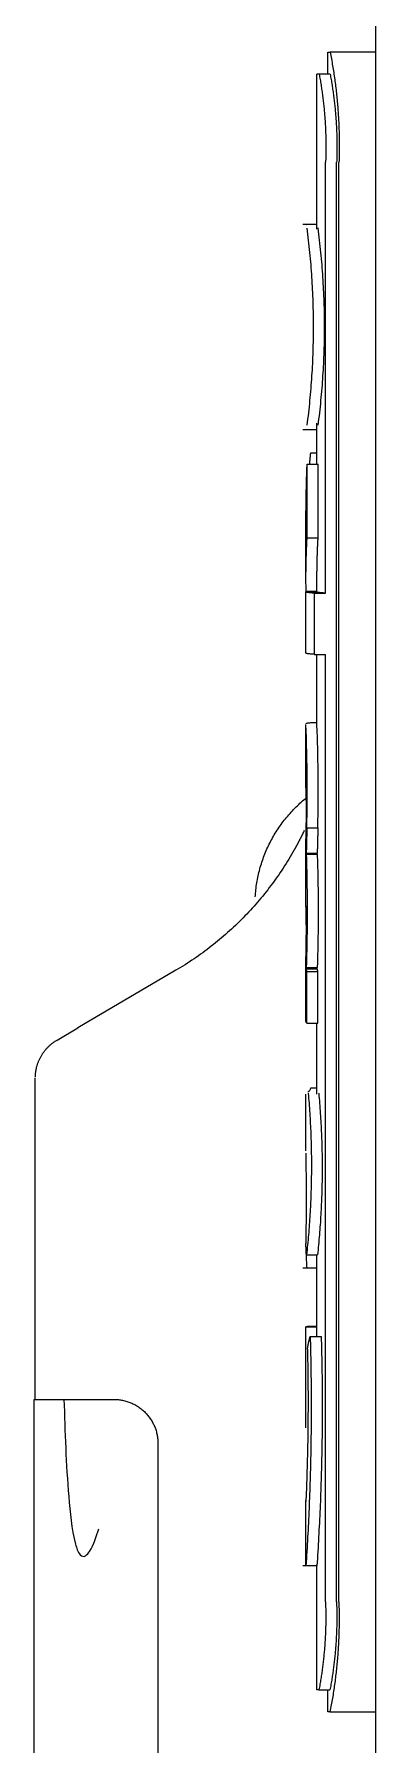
# Model space of a CAD drawing. Header units: millimetres. Extents: x -159872 to 386485, y -250577 to 158966.
# Drawn here: x 370641.9 to 370657.4, y 6101.9 to 6179.7 of the extents above; entities that cross this region are included whole.
import ezdxf

# ---------------------------------------------------------------- set-up
doc = ezdxf.new("R2010")
doc.units = ezdxf.units.MM
doc.layers.get('0').update_dxf_attribs({"lineweight": 25})
doc.layers.add('LDS-equipment-kitchen equipment', color=3, linetype='Continuous', lineweight=13)

# ---------------------------------------------------------------- blocks, each defined once
blk = doc.blocks.new('A$Cdbc28c23')
at = {"transparency": 33554687}
for points in [[(2.697, 32.199, 0), (901.495, 32.116, 0)], [(77.206, 32.192, 0), (77.205, 30.121, 0)], [(152.705, 30.114, 0), (152.706, 32.185, 0)], [(147.706, 30.516, 0), (82.206, 30.522, 0)], [(147.706, 30.411, 0), (82.206, 30.417, 0)], [(77.205, 30.023, 0), (77.205, 30.121, 0)], [(78.205, 30.023, 0), (77.205, 30.023, 0)], [(78.205, 30.121, 0), (78.205, 29.621, 0)], [(78.205, 29.621, 0), (78.205, 29.523, 0)], [(101.817, 29.913, 0), (82.205, 29.915, 0)], [(99.293, 29.573, 0), (95.942, 29.574, 0)], [(95.942, 29.074, 0), (95.942, 29.574, 0)], [(99.293, 29.073, 0), (99.293, 29.573, 0)], [(101.817, 29.411, 0), (101.817, 29.913, 0)], [(147.705, 29.909, 0), (104.6, 29.913, 0)], [(104.6, 29.41, 0), (104.6, 29.913, 0)], [(135.635, 29.211, 0), (135.635, 29.712, 0)], [(151.705, 29.614, 0), (151.705, 30.114, 0)], [(152.705, 30.016, 0), (151.705, 30.016, 0)], [(151.705, 29.614, 0), (151.705, 29.516, 0)], [(152.705, 30.114, 0), (152.705, 30.016, 0)], [(85.258, 29.522, 0), (78.205, 29.523, 0)], [(85.024, 28.882, 0), (85.024, 29.522, 0)], [(95.942, 29.521, 0), (94.081, 29.521, 0)], [(94.36, 29.038, 0), (94.38, 29.035, 0)], [(94.38, 29.521, 0), (94.38, 28.882, 0)], [(95.426, 29.24, 0), (95.426, 29.521, 0)], [(99.293, 29.073, 0), (95.942, 29.074, 0)], [(101.211, 29.021, 0), (98.519, 29.021, 0)], [(101.211, 29.522, 0), (101.088, 29.521, 0)], [(101.722, 29.025, 0), (101.088, 29.021, 0)], [(101.764, 29.521, 0), (101.211, 29.521, 0)], [(101.722, 29.025, 0), (101.722, 29.521, 0)], [(101.758, 29.025, 0), (101.722, 29.025, 0)], [(101.758, 29.025, 0), (101.758, 29.521, 0)], [(104.548, 29.02, 0), (101.764, 29.021, 0)], [(104.6, 29.41, 0), (101.817, 29.411, 0)], [(107.791, 29.52, 0), (104.6, 29.52, 0)], [(107.705, 29.244, 0), (107.705, 29.52, 0)], [(110.671, 29.02, 0), (107.791, 29.02, 0)], [(112.487, 29.061, 0), (112.487, 29.561, 0)], [(112.618, 28.943, 0), (112.656, 28.925, 0)], [(116.08, 29.019, 0), (112.987, 29.02, 0)], [(113.688, 29.533, 0), (113.651, 29.533, 0)], [(113.651, 29.033, 0), (113.651, 29.533, 0)], [(113.688, 29.033, 0), (113.651, 29.033, 0)], [(113.688, 29.033, 0), (113.688, 29.533, 0)], [(121.296, 29.019, 0), (118.353, 29.019, 0)], [(118.907, 29.534, 0), (118.852, 29.534, 0)], [(118.852, 29.034, 0), (118.852, 29.534, 0)], [(118.907, 29.034, 0), (118.852, 29.034, 0)], [(118.907, 29.034, 0), (118.907, 29.534, 0)], [(121.387, 29.566, 0), (119.025, 29.567, 0)], [(119.025, 29.067, 0), (119.025, 29.567, 0)], [(121.387, 29.066, 0), (119.025, 29.067, 0)], [(121.387, 29.066, 0), (121.387, 29.566, 0)], [(124.61, 29.518, 0), (121.387, 29.519, 0)], [(124.325, 29.25, 0), (124.325, 29.518, 0)], [(127.194, 29.018, 0), (124.61, 29.018, 0)], [(131.924, 29.045, 0), (131.924, 29.545, 0)], [(135.195, 29.517, 0), (131.924, 29.518, 0)], [(132.527, 29.518, 0), (132.526, 28.88, 0)], [(135.158, 29.213, 0), (135.158, 29.517, 0)], [(139.791, 29.017, 0), (135.195, 29.017, 0)], [(135.635, 29.522, 0), (135.201, 29.522, 0)], [(135.201, 29.022, 0), (135.201, 29.522, 0)], [(139.796, 29.021, 0), (135.201, 29.022, 0)], [(146.027, 29.016, 0), (143.092, 29.017, 0)], [(151.705, 29.516, 0), (146.027, 29.516, 0)], [(146.07, 29.516, 0), (146.07, 28.872, 0)], [(118.972, 23.105, 0), (121.597, 18.631, 0)], [(140.499, 22.285, 0), (191.499, 22.281, 0)], [(138.499, 19.73, 0), (138.499, 20.286, 0)], [(138.499, 17.662, 0), (138.499, 19.73, 0)], [(122.148, 17.692, 0), (121.597, 18.631, 0)], [(138.498, 16.658, 0), (138.499, 17.566, 0)], [(138.499, 17.566, 0), (138.499, 17.662, 0)], [(138.498, 16.703, 0), (123.873, 16.704, 0)], [(193.498, 16.653, 0), (138.498, 16.658, 0)]]:
    blk.add_polyline3d(points, dxfattribs=at)
for points in [[(77.205, 30.121, 0), (77.283, 30.136, 0), (77.36, 30.151, 0), (77.437, 30.166, 0), (77.514, 30.18, 0), (77.591, 30.194, 0), (77.669, 30.208, 0), (77.746, 30.221, 0), (77.824, 30.234, 0), (77.901, 30.247, 0), (77.979, 30.26, 0), (78.056, 30.272, 0), (78.134, 30.284, 0), (78.212, 30.296, 0), (78.289, 30.307, 0), (78.367, 30.318, 0), (78.445, 30.329, 0), (78.523, 30.34, 0), (78.6, 30.35, 0), (78.678, 30.36, 0), (78.756, 30.37, 0), (78.834, 30.38, 0), (78.912, 30.389, 0), (78.99, 30.398, 0), (79.068, 30.406, 0), (79.146, 30.415, 0), (79.225, 30.423, 0), (79.303, 30.431, 0), (79.381, 30.438, 0), (79.459, 30.445, 0), (79.537, 30.452, 0), (79.616, 30.459, 0), (79.694, 30.466, 0), (79.772, 30.472, 0), (79.851, 30.478, 0), (79.929, 30.483, 0), (80.007, 30.488, 0), (80.086, 30.493, 0), (80.164, 30.498, 0), (80.243, 30.503, 0), (80.321, 30.507, 0), (80.399, 30.511, 0), (80.478, 30.514, 0), (80.556, 30.518, 0), (80.635, 30.521, 0), (80.713, 30.523, 0), (80.792, 30.526, 0), (80.87, 30.528, 0), (80.949, 30.53, 0), (81.027, 30.532, 0), (81.106, 30.533, 0), (81.185, 30.534, 0), (81.263, 30.535, 0), (81.342, 30.535, 0), (81.42, 30.536, 0), (81.499, 30.536, 0), (81.577, 30.535, 0), (81.656, 30.535, 0), (81.734, 30.534, 0), (81.813, 30.533, 0), (81.891, 30.531, 0), (81.97, 30.529, 0), (82.048, 30.527, 0), (82.127, 30.525, 0), (82.206, 30.522, 0)], [(78.205, 30.121, 0), (78.267, 30.133, 0), (78.329, 30.144, 0), (78.391, 30.155, 0), (78.453, 30.166, 0), (78.515, 30.177, 0), (78.576, 30.187, 0), (78.638, 30.197, 0), (78.7, 30.207, 0), (78.763, 30.217, 0), (78.825, 30.227, 0), (78.887, 30.236, 0), (78.949, 30.245, 0), (79.011, 30.254, 0), (79.073, 30.263, 0), (79.135, 30.271, 0), (79.198, 30.279, 0), (79.26, 30.287, 0), (79.322, 30.295, 0), (79.385, 30.303, 0), (79.447, 30.31, 0), (79.509, 30.317, 0), (79.572, 30.324, 0), (79.634, 30.331, 0), (79.697, 30.337, 0), (79.759, 30.344, 0), (79.822, 30.35, 0), (79.884, 30.356, 0), (79.947, 30.361, 0), (80.009, 30.367, 0), (80.072, 30.372, 0), (80.135, 30.377, 0), (80.197, 30.382, 0), (80.26, 30.386, 0), (80.322, 30.39, 0), (80.385, 30.394, 0), (80.448, 30.398, 0), (80.511, 30.402, 0), (80.573, 30.405, 0), (80.636, 30.409, 0), (80.699, 30.412, 0), (80.761, 30.414, 0), (80.824, 30.417, 0), (80.887, 30.419, 0), (80.95, 30.421, 0), (81.012, 30.423, 0), (81.075, 30.425, 0), (81.138, 30.426, 0), (81.201, 30.428, 0), (81.264, 30.429, 0), (81.326, 30.429, 0), (81.389, 30.43, 0), (81.452, 30.43, 0), (81.515, 30.43, 0), (81.578, 30.43, 0), (81.64, 30.43, 0), (81.703, 30.429, 0), (81.766, 30.429, 0), (81.829, 30.428, 0), (81.892, 30.426, 0), (81.954, 30.425, 0), (82.017, 30.423, 0), (82.08, 30.422, 0), (82.143, 30.419, 0), (82.206, 30.417, 0)], [(147.706, 30.516, 0), (147.784, 30.519, 0), (147.863, 30.521, 0), (147.941, 30.523, 0), (148.02, 30.525, 0), (148.098, 30.526, 0), (148.177, 30.527, 0), (148.255, 30.528, 0), (148.334, 30.529, 0), (148.412, 30.529, 0), (148.491, 30.529, 0), (148.569, 30.529, 0), (148.648, 30.528, 0), (148.726, 30.527, 0), (148.805, 30.526, 0), (148.884, 30.525, 0), (148.962, 30.523, 0), (149.041, 30.521, 0), (149.119, 30.519, 0), (149.198, 30.516, 0), (149.276, 30.514, 0), (149.355, 30.511, 0), (149.433, 30.507, 0), (149.512, 30.504, 0), (149.59, 30.5, 0), (149.668, 30.495, 0), (149.747, 30.491, 0), (149.825, 30.486, 0), (149.904, 30.481, 0), (149.982, 30.476, 0), (150.06, 30.47, 0), (150.139, 30.464, 0), (150.217, 30.458, 0), (150.295, 30.452, 0), (150.374, 30.445, 0), (150.452, 30.438, 0), (150.53, 30.431, 0), (150.608, 30.423, 0), (150.686, 30.415, 0), (150.764, 30.407, 0), (150.843, 30.399, 0), (150.921, 30.39, 0), (150.999, 30.381, 0), (151.077, 30.372, 0), (151.155, 30.363, 0), (151.233, 30.353, 0), (151.31, 30.343, 0), (151.388, 30.332, 0), (151.466, 30.322, 0), (151.544, 30.311, 0), (151.622, 30.3, 0), (151.699, 30.288, 0), (151.777, 30.277, 0), (151.855, 30.265, 0), (151.932, 30.252, 0), (152.01, 30.24, 0), (152.087, 30.227, 0), (152.165, 30.214, 0), (152.242, 30.2, 0), (152.319, 30.187, 0), (152.397, 30.173, 0), (152.474, 30.159, 0), (152.551, 30.144, 0), (152.628, 30.129, 0), (152.705, 30.114, 0)], [(147.706, 30.411, 0), (147.768, 30.413, 0), (147.831, 30.415, 0), (147.894, 30.417, 0), (147.957, 30.419, 0), (148.019, 30.42, 0), (148.082, 30.422, 0), (148.145, 30.422, 0), (148.208, 30.423, 0), (148.271, 30.424, 0), (148.333, 30.424, 0), (148.396, 30.424, 0), (148.459, 30.424, 0), (148.522, 30.424, 0), (148.585, 30.423, 0), (148.647, 30.422, 0), (148.71, 30.421, 0), (148.773, 30.42, 0), (148.836, 30.419, 0), (148.899, 30.417, 0), (148.961, 30.415, 0), (149.024, 30.413, 0), (149.087, 30.411, 0), (149.15, 30.408, 0), (149.212, 30.405, 0), (149.275, 30.402, 0), (149.338, 30.399, 0), (149.4, 30.396, 0), (149.463, 30.392, 0), (149.526, 30.388, 0), (149.589, 30.384, 0), (149.651, 30.38, 0), (149.714, 30.375, 0), (149.776, 30.37, 0), (149.839, 30.365, 0), (149.902, 30.36, 0), (149.964, 30.355, 0), (150.027, 30.349, 0), (150.089, 30.343, 0), (150.152, 30.337, 0), (150.214, 30.331, 0), (150.277, 30.324, 0), (150.339, 30.318, 0), (150.402, 30.311, 0), (150.464, 30.304, 0), (150.526, 30.296, 0), (150.589, 30.289, 0), (150.651, 30.281, 0), (150.713, 30.273, 0), (150.776, 30.264, 0), (150.838, 30.256, 0), (150.9, 30.247, 0), (150.962, 30.238, 0), (151.024, 30.229, 0), (151.086, 30.22, 0), (151.148, 30.21, 0), (151.211, 30.201, 0), (151.273, 30.191, 0), (151.334, 30.18, 0), (151.396, 30.17, 0), (151.458, 30.159, 0), (151.52, 30.148, 0), (151.582, 30.137, 0), (151.644, 30.126, 0), (151.705, 30.114, 0)], [(78.205, 29.621, 0), (78.267, 29.632, 0), (78.329, 29.643, 0), (78.391, 29.654, 0), (78.453, 29.665, 0), (78.515, 29.676, 0), (78.576, 29.686, 0), (78.638, 29.696, 0), (78.7, 29.706, 0), (78.763, 29.716, 0), (78.825, 29.725, 0), (78.887, 29.735, 0), (78.949, 29.744, 0), (79.011, 29.753, 0), (79.073, 29.761, 0), (79.135, 29.77, 0), (79.198, 29.778, 0), (79.26, 29.786, 0), (79.322, 29.794, 0), (79.385, 29.801, 0), (79.447, 29.808, 0), (79.509, 29.816, 0), (79.572, 29.822, 0), (79.634, 29.829, 0), (79.697, 29.836, 0), (79.759, 29.842, 0), (79.822, 29.848, 0), (79.884, 29.854, 0), (79.947, 29.859, 0), (80.009, 29.865, 0), (80.072, 29.87, 0), (80.135, 29.875, 0), (80.197, 29.879, 0), (80.26, 29.884, 0), (80.323, 29.888, 0), (80.385, 29.892, 0), (80.448, 29.896, 0), (80.511, 29.9, 0), (80.573, 29.903, 0), (80.636, 29.906, 0), (80.699, 29.909, 0), (80.761, 29.912, 0), (80.824, 29.914, 0), (80.887, 29.917, 0), (80.95, 29.919, 0), (81.013, 29.921, 0), (81.075, 29.922, 0), (81.138, 29.924, 0), (81.201, 29.925, 0), (81.264, 29.926, 0), (81.326, 29.927, 0), (81.389, 29.927, 0), (81.452, 29.928, 0), (81.515, 29.928, 0), (81.578, 29.928, 0), (81.64, 29.927, 0), (81.703, 29.927, 0), (81.766, 29.926, 0), (81.829, 29.925, 0), (81.892, 29.924, 0), (81.954, 29.923, 0), (82.017, 29.921, 0), (82.08, 29.919, 0), (82.143, 29.917, 0), (82.205, 29.915, 0)], [(85.204, 29.558, 0), (85.344, 29.576, 0), (85.483, 29.594, 0), (85.623, 29.611, 0), (85.762, 29.627, 0), (85.902, 29.643, 0), (86.042, 29.658, 0), (86.182, 29.672, 0), (86.321, 29.687, 0), (86.461, 29.7, 0), (86.601, 29.713, 0), (86.741, 29.725, 0), (86.881, 29.737, 0), (87.021, 29.748, 0), (87.162, 29.759, 0), (87.302, 29.769, 0), (87.442, 29.778, 0), (87.582, 29.787, 0), (87.723, 29.796, 0), (87.863, 29.803, 0), (88.003, 29.811, 0), (88.144, 29.817, 0), (88.284, 29.823, 0), (88.424, 29.829, 0), (88.565, 29.834, 0), (88.705, 29.838, 0), (88.846, 29.842, 0), (88.986, 29.845, 0), (89.127, 29.848, 0), (89.267, 29.85, 0), (89.408, 29.851, 0), (89.548, 29.852, 0), (89.689, 29.853, 0), (89.83, 29.852, 0), (89.97, 29.852, 0), (90.111, 29.85, 0), (90.251, 29.848, 0), (90.392, 29.846, 0), (90.532, 29.843, 0), (90.673, 29.839, 0), (90.813, 29.835, 0), (90.954, 29.83, 0), (91.094, 29.825, 0), (91.234, 29.819, 0), (91.375, 29.812, 0), (91.515, 29.805, 0), (91.656, 29.798, 0), (91.796, 29.789, 0), (91.936, 29.781, 0), (92.076, 29.771, 0), (92.217, 29.761, 0), (92.357, 29.751, 0), (92.497, 29.74, 0), (92.637, 29.728, 0), (92.777, 29.716, 0), (92.917, 29.703, 0), (93.057, 29.69, 0), (93.197, 29.676, 0), (93.336, 29.662, 0), (93.476, 29.646, 0), (93.616, 29.631, 0), (93.755, 29.615, 0), (93.895, 29.598, 0), (94.034, 29.581, 0), (94.174, 29.563, 0)], [(113.688, 29.533, 0), (113.769, 29.536, 0), (113.849, 29.538, 0), (113.93, 29.541, 0), (114.011, 29.543, 0), (114.091, 29.546, 0), (114.172, 29.548, 0), (114.253, 29.55, 0), (114.333, 29.552, 0), (114.414, 29.554, 0), (114.495, 29.556, 0), (114.576, 29.557, 0), (114.656, 29.559, 0), (114.737, 29.561, 0), (114.818, 29.562, 0), (114.898, 29.564, 0), (114.979, 29.565, 0), (115.06, 29.566, 0), (115.14, 29.568, 0), (115.221, 29.569, 0), (115.302, 29.57, 0), (115.382, 29.571, 0), (115.463, 29.572, 0), (115.544, 29.572, 0), (115.625, 29.573, 0), (115.705, 29.574, 0), (115.786, 29.574, 0), (115.867, 29.575, 0), (115.947, 29.575, 0), (116.028, 29.575, 0), (116.109, 29.576, 0), (116.19, 29.576, 0), (116.27, 29.576, 0), (116.351, 29.576, 0), (116.432, 29.576, 0), (116.512, 29.575, 0), (116.593, 29.575, 0), (116.674, 29.575, 0), (116.754, 29.574, 0), (116.835, 29.574, 0), (116.916, 29.573, 0), (116.997, 29.573, 0), (117.077, 29.572, 0), (117.158, 29.571, 0), (117.239, 29.57, 0), (117.319, 29.569, 0), (117.4, 29.568, 0), (117.481, 29.567, 0), (117.561, 29.566, 0), (117.642, 29.564, 0), (117.723, 29.563, 0), (117.804, 29.561, 0), (117.884, 29.56, 0), (117.965, 29.558, 0), (118.046, 29.556, 0), (118.126, 29.554, 0), (118.207, 29.553, 0), (118.288, 29.551, 0), (118.368, 29.548, 0), (118.449, 29.546, 0), (118.53, 29.544, 0), (118.61, 29.542, 0), (118.691, 29.539, 0), (118.772, 29.537, 0), (118.852, 29.534, 0)], [(124.566, 29.6, 0), (124.681, 29.61, 0), (124.796, 29.62, 0), (124.91, 29.63, 0), (125.025, 29.639, 0), (125.14, 29.648, 0), (125.255, 29.657, 0), (125.37, 29.665, 0), (125.485, 29.673, 0), (125.599, 29.68, 0), (125.714, 29.688, 0), (125.829, 29.694, 0), (125.944, 29.701, 0), (126.059, 29.707, 0), (126.174, 29.713, 0), (126.289, 29.718, 0), (126.404, 29.723, 0), (126.519, 29.728, 0), (126.634, 29.732, 0), (126.75, 29.736, 0), (126.865, 29.74, 0), (126.98, 29.743, 0), (127.095, 29.746, 0), (127.21, 29.748, 0), (127.325, 29.751, 0), (127.44, 29.752, 0), (127.555, 29.754, 0), (127.671, 29.755, 0), (127.786, 29.756, 0), (127.901, 29.756, 0), (128.016, 29.756, 0), (128.131, 29.756, 0), (128.246, 29.755, 0), (128.361, 29.754, 0), (128.477, 29.753, 0), (128.592, 29.751, 0), (128.707, 29.749, 0), (128.822, 29.746, 0), (128.937, 29.744, 0), (129.052, 29.74, 0), (129.167, 29.737, 0), (129.282, 29.733, 0), (129.397, 29.729, 0), (129.512, 29.724, 0), (129.628, 29.719, 0), (129.743, 29.714, 0), (129.858, 29.708, 0), (129.973, 29.702, 0), (130.088, 29.696, 0), (130.202, 29.689, 0), (130.317, 29.682, 0), (130.432, 29.675, 0), (130.547, 29.667, 0), (130.662, 29.659, 0), (130.777, 29.65, 0), (130.892, 29.641, 0), (131.006, 29.632, 0), (131.121, 29.622, 0), (131.236, 29.612, 0), (131.351, 29.602, 0), (131.465, 29.592, 0), (131.58, 29.581, 0), (131.694, 29.569, 0), (131.809, 29.557, 0), (131.924, 29.545, 0)], [(135.635, 29.712, 0), (135.798, 29.717, 0), (135.961, 29.722, 0), (136.124, 29.726, 0), (136.287, 29.73, 0), (136.45, 29.734, 0), (136.613, 29.737, 0), (136.776, 29.74, 0), (136.939, 29.743, 0), (137.102, 29.746, 0), (137.265, 29.749, 0), (137.428, 29.751, 0), (137.592, 29.753, 0), (137.755, 29.755, 0), (137.918, 29.756, 0), (138.081, 29.758, 0), (138.244, 29.759, 0), (138.407, 29.759, 0), (138.57, 29.76, 0), (138.733, 29.76, 0), (138.896, 29.76, 0), (139.059, 29.76, 0), (139.222, 29.76, 0), (139.385, 29.759, 0), (139.548, 29.758, 0), (139.712, 29.757, 0), (139.875, 29.755, 0), (140.038, 29.754, 0), (140.201, 29.752, 0), (140.364, 29.75, 0), (140.527, 29.747, 0), (140.69, 29.744, 0), (140.853, 29.742, 0), (141.016, 29.738, 0), (141.179, 29.735, 0), (141.342, 29.731, 0), (141.505, 29.727, 0), (141.668, 29.723, 0), (141.831, 29.719, 0), (141.994, 29.714, 0), (142.157, 29.709, 0), (142.32, 29.704, 0), (142.483, 29.699, 0), (142.646, 29.693, 0), (142.809, 29.687, 0), (142.972, 29.681, 0), (143.135, 29.675, 0), (143.298, 29.668, 0), (143.461, 29.661, 0), (143.624, 29.654, 0), (143.787, 29.647, 0), (143.95, 29.639, 0), (144.113, 29.631, 0), (144.275, 29.623, 0), (144.438, 29.614, 0), (144.601, 29.606, 0), (144.764, 29.597, 0), (144.927, 29.588, 0), (145.09, 29.579, 0), (145.252, 29.569, 0), (145.415, 29.559, 0), (145.578, 29.549, 0), (145.741, 29.539, 0), (145.903, 29.528, 0), (146.066, 29.517, 0)], [(147.705, 29.909, 0), (147.768, 29.911, 0), (147.831, 29.913, 0), (147.894, 29.915, 0), (147.957, 29.916, 0), (148.019, 29.918, 0), (148.082, 29.919, 0), (148.145, 29.92, 0), (148.208, 29.921, 0), (148.27, 29.921, 0), (148.333, 29.922, 0), (148.396, 29.922, 0), (148.459, 29.922, 0), (148.522, 29.921, 0), (148.584, 29.921, 0), (148.647, 29.92, 0), (148.71, 29.919, 0), (148.773, 29.918, 0), (148.836, 29.916, 0), (148.898, 29.914, 0), (148.961, 29.913, 0), (149.024, 29.911, 0), (149.087, 29.908, 0), (149.149, 29.906, 0), (149.212, 29.903, 0), (149.275, 29.9, 0), (149.338, 29.897, 0), (149.4, 29.893, 0), (149.463, 29.89, 0), (149.526, 29.886, 0), (149.588, 29.882, 0), (149.651, 29.877, 0), (149.714, 29.873, 0), (149.776, 29.868, 0), (149.839, 29.863, 0), (149.901, 29.858, 0), (149.964, 29.853, 0), (150.027, 29.847, 0), (150.089, 29.841, 0), (150.152, 29.835, 0), (150.214, 29.829, 0), (150.277, 29.823, 0), (150.339, 29.816, 0), (150.401, 29.809, 0), (150.464, 29.802, 0), (150.526, 29.795, 0), (150.589, 29.787, 0), (150.651, 29.779, 0), (150.713, 29.771, 0), (150.775, 29.763, 0), (150.838, 29.755, 0), (150.9, 29.746, 0), (150.962, 29.737, 0), (151.024, 29.728, 0), (151.086, 29.719, 0), (151.148, 29.709, 0), (151.21, 29.699, 0), (151.272, 29.689, 0), (151.334, 29.679, 0), (151.396, 29.669, 0), (151.458, 29.658, 0), (151.52, 29.648, 0), (151.582, 29.637, 0), (151.644, 29.625, 0), (151.705, 29.614, 0)], [(85.024, 29.034, 0), (85.025, 29.034, 0), (85.025, 29.034, 0), (85.026, 29.034, 0), (85.026, 29.034, 0), (85.027, 29.034, 0), (85.028, 29.035, 0), (85.028, 29.035, 0), (85.029, 29.035, 0), (85.029, 29.035, 0), (85.03, 29.035, 0), (85.031, 29.035, 0), (85.031, 29.035, 0), (85.032, 29.035, 0), (85.032, 29.035, 0), (85.033, 29.035, 0), (85.034, 29.035, 0), (85.034, 29.035, 0), (85.035, 29.035, 0), (85.035, 29.036, 0), (85.036, 29.036, 0), (85.037, 29.036, 0), (85.037, 29.036, 0), (85.038, 29.036, 0), (85.038, 29.036, 0), (85.039, 29.036, 0), (85.04, 29.036, 0), (85.04, 29.036, 0), (85.041, 29.036, 0), (85.041, 29.036, 0), (85.042, 29.036, 0), (85.043, 29.037, 0), (85.043, 29.037, 0), (85.044, 29.037, 0), (85.044, 29.037, 0), (85.045, 29.037, 0), (85.046, 29.037, 0), (85.046, 29.037, 0), (85.047, 29.037, 0), (85.047, 29.037, 0), (85.048, 29.037, 0), (85.049, 29.037, 0), (85.049, 29.037, 0), (85.05, 29.038, 0), (85.05, 29.038, 0), (85.051, 29.038, 0), (85.052, 29.038, 0), (85.052, 29.038, 0), (85.053, 29.038, 0), (85.053, 29.038, 0), (85.054, 29.038, 0), (85.055, 29.038, 0), (85.055, 29.038, 0), (85.056, 29.038, 0), (85.056, 29.038, 0), (85.057, 29.039, 0), (85.058, 29.039, 0), (85.058, 29.039, 0), (85.059, 29.039, 0), (85.059, 29.039, 0), (85.06, 29.039, 0), (85.061, 29.039, 0), (85.061, 29.039, 0), (85.062, 29.039, 0), (85.062, 29.039, 0)], [(85.205, 29.058, 0), (85.344, 29.076, 0), (85.483, 29.093, 0), (85.623, 29.11, 0), (85.762, 29.126, 0), (85.902, 29.142, 0), (86.042, 29.157, 0), (86.182, 29.172, 0), (86.321, 29.186, 0), (86.461, 29.199, 0), (86.601, 29.212, 0), (86.741, 29.224, 0), (86.881, 29.236, 0), (87.021, 29.247, 0), (87.162, 29.257, 0), (87.302, 29.267, 0), (87.442, 29.277, 0), (87.582, 29.286, 0), (87.723, 29.294, 0), (87.863, 29.302, 0), (88.003, 29.309, 0), (88.144, 29.316, 0), (88.284, 29.322, 0), (88.424, 29.327, 0), (88.565, 29.332, 0), (88.705, 29.336, 0), (88.846, 29.34, 0), (88.986, 29.343, 0), (89.127, 29.346, 0), (89.267, 29.348, 0), (89.408, 29.349, 0), (89.548, 29.35, 0), (89.689, 29.351, 0), (89.83, 29.35, 0), (89.97, 29.35, 0), (90.111, 29.348, 0), (90.251, 29.346, 0), (90.392, 29.344, 0), (90.532, 29.341, 0), (90.673, 29.337, 0), (90.813, 29.333, 0), (90.954, 29.328, 0), (91.094, 29.323, 0), (91.234, 29.317, 0), (91.375, 29.311, 0), (91.515, 29.304, 0), (91.655, 29.296, 0), (91.796, 29.288, 0), (91.936, 29.279, 0), (92.076, 29.27, 0), (92.216, 29.26, 0), (92.357, 29.249, 0), (92.497, 29.238, 0), (92.637, 29.227, 0), (92.777, 29.215, 0), (92.917, 29.202, 0), (93.057, 29.189, 0), (93.196, 29.175, 0), (93.336, 29.161, 0), (93.476, 29.146, 0), (93.616, 29.13, 0), (93.755, 29.114, 0), (93.895, 29.097, 0), (94.034, 29.08, 0), (94.174, 29.062, 0)], [(115.635, 26.716, 0), (115.555, 26.721, 0), (115.475, 26.727, 0), (115.394, 26.734, 0), (115.314, 26.743, 0), (115.234, 26.752, 0), (115.154, 26.762, 0), (115.074, 26.774, 0), (114.994, 26.786, 0), (114.915, 26.8, 0), (114.836, 26.814, 0), (114.756, 26.83, 0), (114.677, 26.846, 0), (114.599, 26.864, 0), (114.52, 26.883, 0), (114.442, 26.902, 0), (114.364, 26.923, 0), (114.286, 26.944, 0), (114.209, 26.967, 0), (114.132, 26.991, 0), (114.055, 27.015, 0), (113.979, 27.041, 0), (113.902, 27.067, 0), (113.827, 27.095, 0), (113.751, 27.124, 0), (113.676, 27.153, 0), (113.601, 27.184, 0), (113.527, 27.215, 0), (113.453, 27.247, 0), (113.38, 27.281, 0), (113.307, 27.315, 0), (113.234, 27.35, 0), (113.162, 27.386, 0), (113.091, 27.423, 0), (113.019, 27.461, 0), (112.949, 27.5, 0), (112.879, 27.54, 0), (112.809, 27.581, 0), (112.74, 27.623, 0), (112.671, 27.665, 0), (112.603, 27.708, 0), (112.536, 27.753, 0), (112.469, 27.798, 0), (112.403, 27.844, 0), (112.337, 27.891, 0), (112.272, 27.938, 0), (112.208, 27.987, 0), (112.144, 28.036, 0), (112.081, 28.086, 0), (112.018, 28.137, 0), (111.957, 28.189, 0), (111.895, 28.242, 0), (111.835, 28.295, 0), (111.775, 28.349, 0), (111.716, 28.404, 0), (111.658, 28.46, 0), (111.6, 28.516, 0), (111.543, 28.573, 0), (111.487, 28.631, 0), (111.432, 28.69, 0), (111.377, 28.749, 0), (111.323, 28.809, 0), (111.27, 28.87, 0), (111.218, 28.931, 0), (111.166, 28.993, 0)], [(112.487, 29.561, 0), (112.505, 29.561, 0), (112.523, 29.561, 0), (112.541, 29.56, 0), (112.559, 29.56, 0), (112.578, 29.56, 0), (112.596, 29.559, 0), (112.614, 29.559, 0), (112.632, 29.558, 0), (112.65, 29.558, 0), (112.669, 29.558, 0), (112.687, 29.557, 0), (112.705, 29.557, 0), (112.723, 29.556, 0), (112.741, 29.556, 0), (112.76, 29.556, 0), (112.778, 29.555, 0), (112.796, 29.555, 0), (112.814, 29.554, 0), (112.832, 29.554, 0), (112.851, 29.554, 0), (112.869, 29.553, 0), (112.887, 29.553, 0), (112.905, 29.552, 0), (112.923, 29.552, 0), (112.942, 29.552, 0), (112.96, 29.551, 0), (112.978, 29.551, 0), (112.996, 29.55, 0), (113.014, 29.55, 0), (113.033, 29.549, 0), (113.051, 29.549, 0), (113.069, 29.549, 0), (113.087, 29.548, 0), (113.105, 29.548, 0), (113.124, 29.547, 0), (113.142, 29.547, 0), (113.16, 29.546, 0), (113.178, 29.546, 0), (113.196, 29.545, 0), (113.215, 29.545, 0), (113.233, 29.545, 0), (113.251, 29.544, 0), (113.269, 29.544, 0), (113.287, 29.543, 0), (113.306, 29.543, 0), (113.324, 29.542, 0), (113.342, 29.542, 0), (113.36, 29.541, 0), (113.378, 29.541, 0), (113.397, 29.54, 0), (113.415, 29.54, 0), (113.433, 29.539, 0), (113.451, 29.539, 0), (113.469, 29.538, 0), (113.488, 29.538, 0), (113.506, 29.537, 0), (113.524, 29.537, 0), (113.542, 29.536, 0), (113.56, 29.536, 0), (113.579, 29.535, 0), (113.597, 29.535, 0), (113.615, 29.534, 0), (113.633, 29.534, 0), (113.651, 29.533, 0)], [(112.487, 29.061, 0), (112.505, 29.061, 0), (112.523, 29.06, 0), (112.541, 29.06, 0), (112.559, 29.06, 0), (112.578, 29.059, 0), (112.596, 29.059, 0), (112.614, 29.059, 0), (112.632, 29.058, 0), (112.65, 29.058, 0), (112.669, 29.057, 0), (112.687, 29.057, 0), (112.705, 29.057, 0), (112.723, 29.056, 0), (112.741, 29.056, 0), (112.76, 29.055, 0), (112.778, 29.055, 0), (112.796, 29.055, 0), (112.814, 29.054, 0), (112.832, 29.054, 0), (112.851, 29.053, 0), (112.869, 29.053, 0), (112.887, 29.053, 0), (112.905, 29.052, 0), (112.923, 29.052, 0), (112.942, 29.051, 0), (112.96, 29.051, 0), (112.978, 29.051, 0), (112.996, 29.05, 0), (113.014, 29.05, 0), (113.033, 29.049, 0), (113.051, 29.049, 0), (113.069, 29.048, 0), (113.087, 29.048, 0), (113.105, 29.047, 0), (113.124, 29.047, 0), (113.142, 29.047, 0), (113.16, 29.046, 0), (113.178, 29.046, 0), (113.196, 29.045, 0), (113.215, 29.045, 0), (113.233, 29.044, 0), (113.251, 29.044, 0), (113.269, 29.043, 0), (113.287, 29.043, 0), (113.306, 29.043, 0), (113.324, 29.042, 0), (113.342, 29.042, 0), (113.36, 29.041, 0), (113.378, 29.041, 0), (113.397, 29.04, 0), (113.415, 29.04, 0), (113.433, 29.039, 0), (113.451, 29.039, 0), (113.469, 29.038, 0), (113.488, 29.038, 0), (113.506, 29.037, 0), (113.524, 29.037, 0), (113.542, 29.036, 0), (113.56, 29.036, 0), (113.579, 29.035, 0), (113.597, 29.035, 0), (113.615, 29.034, 0), (113.633, 29.034, 0), (113.651, 29.033, 0)], [(112.656, 28.925, 0), (112.669, 28.918, 0), (112.683, 28.912, 0), (112.696, 28.906, 0), (112.709, 28.899, 0), (112.723, 28.893, 0), (112.736, 28.886, 0), (112.749, 28.88, 0), (112.762, 28.873, 0), (112.776, 28.867, 0), (112.789, 28.86, 0), (112.802, 28.854, 0), (112.815, 28.847, 0), (112.828, 28.84, 0), (112.842, 28.834, 0), (112.855, 28.827, 0), (112.868, 28.821, 0), (112.881, 28.814, 0), (112.894, 28.807, 0), (112.908, 28.801, 0), (112.921, 28.794, 0), (112.934, 28.787, 0), (112.947, 28.781, 0), (112.96, 28.774, 0), (112.973, 28.767, 0), (112.987, 28.761, 0), (113, 28.754, 0), (113.013, 28.747, 0), (113.026, 28.74, 0), (113.039, 28.733, 0), (113.052, 28.727, 0), (113.065, 28.72, 0), (113.078, 28.713, 0), (113.091, 28.706, 0), (113.104, 28.699, 0), (113.118, 28.693, 0), (113.131, 28.686, 0), (113.144, 28.679, 0), (113.157, 28.672, 0), (113.17, 28.665, 0), (113.183, 28.658, 0), (113.196, 28.651, 0), (113.209, 28.644, 0), (113.222, 28.637, 0), (113.235, 28.63, 0), (113.248, 28.623, 0), (113.261, 28.616, 0), (113.274, 28.609, 0), (113.287, 28.602, 0), (113.3, 28.595, 0), (113.313, 28.588, 0), (113.326, 28.581, 0), (113.339, 28.574, 0), (113.352, 28.567, 0), (113.364, 28.56, 0), (113.377, 28.553, 0), (113.39, 28.545, 0), (113.403, 28.538, 0), (113.416, 28.531, 0), (113.429, 28.524, 0), (113.442, 28.517, 0), (113.455, 28.51, 0), (113.468, 28.502, 0), (113.481, 28.495, 0), (113.493, 28.488, 0)], [(113.688, 29.033, 0), (113.769, 29.036, 0), (113.849, 29.038, 0), (113.93, 29.041, 0), (114.011, 29.043, 0), (114.091, 29.045, 0), (114.172, 29.048, 0), (114.253, 29.05, 0), (114.333, 29.052, 0), (114.414, 29.054, 0), (114.495, 29.055, 0), (114.575, 29.057, 0), (114.656, 29.059, 0), (114.737, 29.06, 0), (114.818, 29.062, 0), (114.898, 29.063, 0), (114.979, 29.065, 0), (115.06, 29.066, 0), (115.14, 29.067, 0), (115.221, 29.068, 0), (115.302, 29.069, 0), (115.382, 29.07, 0), (115.463, 29.071, 0), (115.544, 29.072, 0), (115.625, 29.073, 0), (115.705, 29.073, 0), (115.786, 29.074, 0), (115.867, 29.074, 0), (115.947, 29.075, 0), (116.028, 29.075, 0), (116.109, 29.075, 0), (116.189, 29.075, 0), (116.27, 29.075, 0), (116.351, 29.075, 0), (116.432, 29.075, 0), (116.512, 29.075, 0), (116.593, 29.075, 0), (116.674, 29.074, 0), (116.754, 29.074, 0), (116.835, 29.074, 0), (116.916, 29.073, 0), (116.997, 29.072, 0), (117.077, 29.072, 0), (117.158, 29.071, 0), (117.239, 29.07, 0), (117.319, 29.069, 0), (117.4, 29.068, 0), (117.481, 29.066, 0), (117.561, 29.065, 0), (117.642, 29.064, 0), (117.723, 29.063, 0), (117.803, 29.061, 0), (117.884, 29.059, 0), (117.965, 29.058, 0), (118.046, 29.056, 0), (118.126, 29.054, 0), (118.207, 29.052, 0), (118.288, 29.05, 0), (118.368, 29.048, 0), (118.449, 29.046, 0), (118.53, 29.044, 0), (118.61, 29.042, 0), (118.691, 29.039, 0), (118.772, 29.037, 0), (118.852, 29.034, 0)], [(121.387, 29.066, 0), (121.386, 29.065, 0), (121.385, 29.064, 0), (121.383, 29.063, 0), (121.382, 29.062, 0), (121.381, 29.062, 0), (121.379, 29.061, 0), (121.378, 29.06, 0), (121.377, 29.059, 0), (121.375, 29.058, 0), (121.374, 29.057, 0), (121.373, 29.056, 0), (121.371, 29.055, 0), (121.37, 29.054, 0), (121.369, 29.054, 0), (121.367, 29.053, 0), (121.366, 29.052, 0), (121.364, 29.051, 0), (121.363, 29.05, 0), (121.362, 29.049, 0), (121.36, 29.048, 0), (121.359, 29.048, 0), (121.357, 29.047, 0), (121.356, 29.046, 0), (121.355, 29.045, 0), (121.353, 29.044, 0), (121.352, 29.044, 0), (121.35, 29.043, 0), (121.349, 29.042, 0), (121.348, 29.041, 0), (121.346, 29.041, 0), (121.345, 29.04, 0), (121.343, 29.039, 0), (121.342, 29.038, 0), (121.34, 29.038, 0), (121.339, 29.037, 0), (121.338, 29.036, 0), (121.336, 29.035, 0), (121.335, 29.035, 0), (121.333, 29.034, 0), (121.332, 29.033, 0), (121.33, 29.033, 0), (121.329, 29.032, 0), (121.327, 29.031, 0), (121.326, 29.031, 0), (121.324, 29.03, 0), (121.323, 29.029, 0), (121.321, 29.029, 0), (121.32, 29.028, 0), (121.318, 29.027, 0), (121.317, 29.027, 0), (121.315, 29.026, 0), (121.314, 29.026, 0), (121.312, 29.025, 0), (121.311, 29.024, 0), (121.309, 29.024, 0), (121.308, 29.023, 0), (121.306, 29.023, 0), (121.305, 29.022, 0), (121.303, 29.022, 0), (121.302, 29.021, 0), (121.3, 29.02, 0), (121.299, 29.02, 0), (121.297, 29.019, 0), (121.296, 29.019, 0)], [(124.485, 29.116, 0), (124.486, 29.116, 0), (124.487, 29.117, 0), (124.487, 29.117, 0), (124.488, 29.117, 0), (124.488, 29.117, 0), (124.489, 29.117, 0), (124.49, 29.117, 0), (124.49, 29.117, 0), (124.491, 29.117, 0), (124.492, 29.117, 0), (124.492, 29.117, 0), (124.493, 29.117, 0), (124.493, 29.117, 0), (124.494, 29.117, 0), (124.495, 29.117, 0), (124.495, 29.117, 0), (124.496, 29.117, 0), (124.497, 29.117, 0), (124.497, 29.117, 0), (124.498, 29.118, 0), (124.498, 29.118, 0), (124.499, 29.118, 0), (124.5, 29.118, 0), (124.5, 29.118, 0), (124.501, 29.118, 0), (124.502, 29.118, 0), (124.502, 29.118, 0), (124.503, 29.118, 0), (124.503, 29.118, 0), (124.504, 29.118, 0), (124.505, 29.118, 0), (124.505, 29.118, 0), (124.506, 29.118, 0), (124.507, 29.118, 0), (124.507, 29.118, 0), (124.508, 29.118, 0), (124.508, 29.118, 0), (124.509, 29.119, 0), (124.51, 29.119, 0), (124.51, 29.119, 0), (124.511, 29.119, 0), (124.512, 29.119, 0), (124.512, 29.119, 0), (124.513, 29.119, 0), (124.513, 29.119, 0), (124.514, 29.119, 0), (124.515, 29.119, 0), (124.515, 29.119, 0), (124.516, 29.119, 0), (124.517, 29.119, 0), (124.517, 29.119, 0), (124.518, 29.119, 0), (124.518, 29.119, 0), (124.519, 29.119, 0), (124.52, 29.12, 0), (124.52, 29.12, 0), (124.521, 29.12, 0), (124.522, 29.12, 0), (124.522, 29.12, 0), (124.523, 29.12, 0), (124.524, 29.12, 0), (124.524, 29.12, 0), (124.525, 29.12, 0), (124.525, 29.12, 0)], [(124.564, 29.123, 0), (124.679, 29.133, 0), (124.794, 29.143, 0), (124.909, 29.152, 0), (125.024, 29.161, 0), (125.138, 29.17, 0), (125.253, 29.178, 0), (125.368, 29.186, 0), (125.483, 29.193, 0), (125.598, 29.2, 0), (125.713, 29.207, 0), (125.828, 29.213, 0), (125.943, 29.219, 0), (126.058, 29.225, 0), (126.173, 29.23, 0), (126.288, 29.235, 0), (126.403, 29.24, 0), (126.519, 29.244, 0), (126.634, 29.248, 0), (126.749, 29.252, 0), (126.864, 29.255, 0), (126.979, 29.258, 0), (127.094, 29.26, 0), (127.209, 29.262, 0), (127.325, 29.264, 0), (127.44, 29.266, 0), (127.555, 29.267, 0), (127.67, 29.267, 0), (127.785, 29.268, 0), (127.9, 29.268, 0), (128.016, 29.267, 0), (128.131, 29.267, 0), (128.246, 29.266, 0), (128.361, 29.264, 0), (128.476, 29.263, 0), (128.591, 29.26, 0), (128.707, 29.258, 0), (128.822, 29.255, 0), (128.937, 29.252, 0), (129.052, 29.248, 0), (129.167, 29.245, 0), (129.282, 29.24, 0), (129.397, 29.236, 0), (129.512, 29.231, 0), (129.627, 29.225, 0), (129.742, 29.22, 0), (129.857, 29.214, 0), (129.972, 29.207, 0), (130.087, 29.201, 0), (130.202, 29.194, 0), (130.317, 29.186, 0), (130.432, 29.178, 0), (130.547, 29.17, 0), (130.662, 29.162, 0), (130.777, 29.153, 0), (130.892, 29.144, 0), (131.006, 29.134, 0), (131.121, 29.124, 0), (131.236, 29.114, 0), (131.351, 29.104, 0), (131.465, 29.093, 0), (131.58, 29.081, 0), (131.694, 29.07, 0), (131.809, 29.058, 0), (131.924, 29.045, 0)], [(127.294, 29.018, 0), (127.358, 29.019, 0), (127.422, 29.019, 0), (127.486, 29.02, 0), (127.55, 29.02, 0), (127.614, 29.02, 0), (127.679, 29.021, 0), (127.743, 29.021, 0), (127.807, 29.021, 0), (127.871, 29.021, 0), (127.935, 29.022, 0), (127.999, 29.022, 0), (128.063, 29.022, 0), (128.128, 29.022, 0), (128.192, 29.023, 0), (128.256, 29.023, 0), (128.32, 29.023, 0), (128.384, 29.023, 0), (128.448, 29.023, 0), (128.512, 29.024, 0), (128.577, 29.024, 0), (128.641, 29.024, 0), (128.705, 29.024, 0), (128.769, 29.024, 0), (128.833, 29.024, 0), (128.897, 29.024, 0), (128.962, 29.024, 0), (129.026, 29.024, 0), (129.09, 29.024, 0), (129.154, 29.024, 0), (129.218, 29.024, 0), (129.282, 29.025, 0), (129.346, 29.025, 0), (129.411, 29.025, 0), (129.475, 29.024, 0), (129.539, 29.024, 0), (129.603, 29.024, 0), (129.667, 29.024, 0), (129.731, 29.024, 0), (129.795, 29.024, 0), (129.86, 29.024, 0), (129.924, 29.024, 0), (129.988, 29.024, 0), (130.052, 29.024, 0), (130.116, 29.024, 0), (130.18, 29.024, 0), (130.245, 29.023, 0), (130.309, 29.023, 0), (130.373, 29.023, 0), (130.437, 29.023, 0), (130.501, 29.023, 0), (130.565, 29.022, 0), (130.629, 29.022, 0), (130.694, 29.022, 0), (130.758, 29.022, 0), (130.822, 29.021, 0), (130.886, 29.021, 0), (130.95, 29.021, 0), (131.014, 29.021, 0), (131.078, 29.02, 0), (131.143, 29.02, 0), (131.207, 29.02, 0), (131.271, 29.019, 0), (131.335, 29.019, 0), (131.399, 29.019, 0)], [(135.635, 29.211, 0), (135.798, 29.216, 0), (135.961, 29.22, 0), (136.124, 29.225, 0), (136.287, 29.229, 0), (136.45, 29.232, 0), (136.613, 29.236, 0), (136.776, 29.239, 0), (136.939, 29.242, 0), (137.102, 29.245, 0), (137.265, 29.247, 0), (137.428, 29.25, 0), (137.591, 29.252, 0), (137.755, 29.253, 0), (137.918, 29.255, 0), (138.081, 29.256, 0), (138.244, 29.257, 0), (138.407, 29.258, 0), (138.57, 29.259, 0), (138.733, 29.259, 0), (138.896, 29.259, 0), (139.059, 29.259, 0), (139.222, 29.258, 0), (139.385, 29.258, 0), (139.548, 29.257, 0), (139.711, 29.255, 0), (139.875, 29.254, 0), (140.038, 29.252, 0), (140.201, 29.25, 0), (140.364, 29.248, 0), (140.527, 29.246, 0), (140.69, 29.243, 0), (140.853, 29.24, 0), (141.016, 29.237, 0), (141.179, 29.234, 0), (141.342, 29.23, 0), (141.505, 29.226, 0), (141.668, 29.222, 0), (141.831, 29.218, 0), (141.994, 29.213, 0), (142.157, 29.208, 0), (142.32, 29.203, 0), (142.483, 29.198, 0), (142.646, 29.192, 0), (142.809, 29.186, 0), (142.972, 29.18, 0), (143.135, 29.174, 0), (143.298, 29.167, 0), (143.461, 29.16, 0), (143.624, 29.153, 0), (143.787, 29.146, 0), (143.95, 29.138, 0), (144.112, 29.13, 0), (144.275, 29.122, 0), (144.438, 29.114, 0), (144.601, 29.105, 0), (144.764, 29.097, 0), (144.927, 29.087, 0), (145.09, 29.078, 0), (145.252, 29.069, 0), (145.415, 29.059, 0), (145.578, 29.049, 0), (145.741, 29.038, 0), (145.903, 29.028, 0), (146.066, 29.017, 0)], [(136.206, 29.087, 0), (136.315, 29.09, 0), (136.423, 29.092, 0), (136.531, 29.094, 0), (136.64, 29.096, 0), (136.748, 29.098, 0), (136.857, 29.1, 0), (136.965, 29.102, 0), (137.074, 29.103, 0), (137.182, 29.105, 0), (137.29, 29.106, 0), (137.399, 29.108, 0), (137.507, 29.109, 0), (137.616, 29.11, 0), (137.724, 29.111, 0), (137.833, 29.112, 0), (137.941, 29.113, 0), (138.049, 29.113, 0), (138.158, 29.114, 0), (138.266, 29.114, 0), (138.375, 29.114, 0), (138.483, 29.115, 0), (138.592, 29.115, 0), (138.7, 29.115, 0), (138.809, 29.115, 0), (138.917, 29.114, 0), (139.025, 29.114, 0), (139.134, 29.113, 0), (139.242, 29.113, 0), (139.351, 29.112, 0), (139.459, 29.111, 0), (139.568, 29.11, 0), (139.676, 29.109, 0), (139.784, 29.108, 0), (139.893, 29.107, 0), (140.001, 29.106, 0), (140.11, 29.104, 0), (140.218, 29.102, 0), (140.327, 29.101, 0), (140.435, 29.099, 0), (140.543, 29.097, 0), (140.652, 29.095, 0), (140.76, 29.093, 0), (140.869, 29.091, 0), (140.977, 29.088, 0), (141.086, 29.086, 0), (141.194, 29.083, 0), (141.302, 29.08, 0), (141.411, 29.077, 0), (141.519, 29.075, 0), (141.628, 29.071, 0), (141.736, 29.068, 0), (141.844, 29.065, 0), (141.953, 29.062, 0), (142.061, 29.058, 0), (142.169, 29.055, 0), (142.278, 29.051, 0), (142.386, 29.047, 0), (142.495, 29.043, 0), (142.603, 29.039, 0), (142.711, 29.035, 0), (142.82, 29.03, 0), (142.928, 29.026, 0), (143.036, 29.022, 0), (143.145, 29.017, 0)], [(113.493, 28.488, 0), (113.599, 28.428, 0), (113.704, 28.367, 0), (113.809, 28.305, 0), (113.913, 28.243, 0), (114.016, 28.179, 0), (114.119, 28.115, 0), (114.222, 28.05, 0), (114.323, 27.984, 0), (114.425, 27.917, 0), (114.526, 27.849, 0), (114.626, 27.781, 0), (114.726, 27.711, 0), (114.825, 27.641, 0), (114.923, 27.57, 0), (115.021, 27.499, 0), (115.118, 27.426, 0), (115.215, 27.353, 0), (115.311, 27.278, 0), (115.407, 27.203, 0), (115.502, 27.128, 0), (115.596, 27.051, 0), (115.69, 26.974, 0), (115.783, 26.896, 0), (115.875, 26.817, 0), (115.967, 26.737, 0), (116.058, 26.657, 0), (116.148, 26.576, 0), (116.238, 26.494, 0), (116.327, 26.412, 0), (116.415, 26.328, 0), (116.503, 26.244, 0), (116.59, 26.16, 0), (116.676, 26.074, 0), (116.762, 25.988, 0), (116.846, 25.901, 0), (116.931, 25.814, 0), (117.014, 25.725, 0), (117.097, 25.636, 0), (117.179, 25.547, 0), (117.26, 25.456, 0), (117.34, 25.366, 0), (117.42, 25.274, 0), (117.499, 25.182, 0), (117.577, 25.089, 0), (117.654, 24.995, 0), (117.731, 24.901, 0), (117.807, 24.806, 0), (117.882, 24.711, 0), (117.956, 24.615, 0), (118.03, 24.518, 0), (118.102, 24.421, 0), (118.174, 24.323, 0), (118.245, 24.224, 0), (118.316, 24.125, 0), (118.385, 24.026, 0), (118.454, 23.926, 0), (118.521, 23.825, 0), (118.588, 23.724, 0), (118.655, 23.622, 0), (118.72, 23.519, 0), (118.784, 23.417, 0), (118.848, 23.313, 0), (118.911, 23.209, 0), (118.972, 23.105, 0)], [(138.499, 20.286, 0), (138.499, 20.335, 0), (138.501, 20.384, 0), (138.504, 20.433, 0), (138.508, 20.482, 0), (138.514, 20.53, 0), (138.52, 20.579, 0), (138.528, 20.627, 0), (138.537, 20.676, 0), (138.547, 20.724, 0), (138.559, 20.771, 0), (138.571, 20.819, 0), (138.585, 20.866, 0), (138.6, 20.913, 0), (138.616, 20.959, 0), (138.633, 21.005, 0), (138.651, 21.051, 0), (138.67, 21.096, 0), (138.691, 21.141, 0), (138.712, 21.185, 0), (138.735, 21.228, 0), (138.759, 21.271, 0), (138.783, 21.314, 0), (138.809, 21.355, 0), (138.836, 21.397, 0), (138.864, 21.437, 0), (138.893, 21.477, 0), (138.922, 21.516, 0), (138.953, 21.554, 0), (138.985, 21.592, 0), (139.017, 21.629, 0), (139.05, 21.665, 0), (139.085, 21.7, 0), (139.12, 21.734, 0), (139.156, 21.767, 0), (139.193, 21.8, 0), (139.23, 21.831, 0), (139.268, 21.862, 0), (139.308, 21.892, 0), (139.347, 21.921, 0), (139.388, 21.948, 0), (139.429, 21.975, 0), (139.471, 22.001, 0), (139.513, 22.026, 0), (139.556, 22.049, 0), (139.6, 22.072, 0), (139.644, 22.093, 0), (139.688, 22.114, 0), (139.734, 22.133, 0), (139.779, 22.151, 0), (139.825, 22.168, 0), (139.872, 22.184, 0), (139.918, 22.199, 0), (139.966, 22.213, 0), (140.013, 22.225, 0), (140.061, 22.237, 0), (140.109, 22.247, 0), (140.157, 22.256, 0), (140.206, 22.264, 0), (140.254, 22.27, 0), (140.303, 22.276, 0), (140.352, 22.28, 0), (140.401, 22.283, 0), (140.45, 22.285, 0), (140.499, 22.285, 0)], [(123.826, 16.705, 0), (123.794, 16.706, 0), (123.762, 16.707, 0), (123.731, 16.709, 0), (123.699, 16.712, 0), (123.667, 16.715, 0), (123.636, 16.718, 0), (123.604, 16.722, 0), (123.573, 16.727, 0), (123.541, 16.732, 0), (123.51, 16.737, 0), (123.479, 16.743, 0), (123.448, 16.75, 0), (123.417, 16.757, 0), (123.386, 16.764, 0), (123.355, 16.772, 0), (123.325, 16.781, 0), (123.294, 16.79, 0), (123.264, 16.799, 0), (123.234, 16.809, 0), (123.203, 16.82, 0), (123.174, 16.83, 0), (123.144, 16.842, 0), (123.114, 16.854, 0), (123.085, 16.866, 0), (123.056, 16.879, 0), (123.027, 16.892, 0), (122.998, 16.905, 0), (122.97, 16.92, 0), (122.942, 16.934, 0), (122.914, 16.949, 0), (122.886, 16.965, 0), (122.859, 16.981, 0), (122.831, 16.997, 0), (122.804, 17.014, 0), (122.778, 17.031, 0), (122.751, 17.048, 0), (122.725, 17.066, 0), (122.699, 17.085, 0), (122.673, 17.104, 0), (122.648, 17.123, 0), (122.623, 17.143, 0), (122.599, 17.163, 0), (122.574, 17.183, 0), (122.55, 17.204, 0), (122.527, 17.225, 0), (122.503, 17.247, 0), (122.48, 17.269, 0), (122.458, 17.291, 0), (122.435, 17.314, 0), (122.413, 17.337, 0), (122.392, 17.36, 0), (122.371, 17.384, 0), (122.35, 17.408, 0), (122.33, 17.432, 0), (122.31, 17.457, 0), (122.29, 17.482, 0), (122.271, 17.507, 0), (122.252, 17.533, 0), (122.234, 17.559, 0), (122.216, 17.585, 0), (122.198, 17.611, 0), (122.181, 17.638, 0), (122.164, 17.665, 0), (122.148, 17.692, 0)]]:
    blk.add_polyline3d(points)
for points, weights in [([(101.088, 29.521), (100.49, 29.523), (99.891, 29.541), (99.293, 29.573)], [1, 0.999907574574, 0.999907574574, 1]), ([(101.817, 29.913), (101.799, 29.651), (101.782, 29.521), (101.764, 29.521)], [1, 0.999199562353, 0.999199562353, 1]), ([(95.942, 29.189), (95.77, 29.205), (95.598, 29.222), (95.426, 29.24)], [1, 0.999993200458, 0.999993200458, 1]), ([(98.519, 29.021), (97.66, 29.021), (96.801, 29.039), (95.942, 29.074)], [1, 0.999892418497, 0.999892418497, 1]), ([(101.088, 29.021), (100.49, 29.023), (99.891, 29.041), (99.293, 29.073)], [1, 0.999908695357, 0.999908695357, 1]), ([(101.817, 29.411), (101.797, 29.122), (101.778, 28.994), (101.758, 29.025)], [1, 0.999027407778, 0.999027407778, 1]), ([(104.6, 29.41), (104.583, 29.15), (104.565, 29.02), (104.548, 29.02)], [1, 0.999209293424, 0.999209293424, 1]), ([(119.025, 29.567), (118.986, 29.553), (118.947, 29.542), (118.907, 29.534)], [1, 0.999981239442, 0.999981239442, 1]), ([(119.025, 29.067), (118.986, 29.053), (118.947, 29.042), (118.907, 29.034)], [1, 0.999981467001, 0.999981467001, 1]), ([(131.924, 29.045), (131.749, 29.03), (131.574, 29.021), (131.399, 29.019)], [1, 0.999961276344, 0.999961276344, 1]), ([(135.201, 29.022), (135.186, 29), (135.172, 29.064), (135.158, 29.213)], [1, 0.999478848957, 0.999478848957, 1]), ([(136.206, 29.087), (136.016, 29.118), (135.825, 29.16), (135.635, 29.211)], [1, 0.999937103782, 0.999937103782, 1])]:
    blk.add_rational_spline(points, weights, degree=3, dxfattribs=at)
for points, knots in [([(112.487, 29.561), (112.026, 29.57), (111.514, 29.576), (110.47, 29.578), (109.935, 29.575), (108.984, 29.56), (108.593, 29.548), (108.057, 29.529), (107.904, 29.522), (107.808, 29.52), (107.797, 29.52), (107.788, 29.52)], [0, 0, 0, 0, 0.240664, 0.240664, 0.481327, 0.481327, 0.721991, 0.721991, 0.962655, 0.962655, 1, 1, 1, 1]), ([(107.744, 29.023), (107.738, 29.025), (107.738, 29.027), (107.733, 29.039), (107.729, 29.053), (107.719, 29.109), (107.712, 29.167), (107.705, 29.244)], [0, 0, 0, 0, 0.121832, 0.121832, 0.414555, 0.414555, 1, 1, 1, 1]), ([(112.487, 29.061), (112.026, 29.069), (111.514, 29.075), (110.47, 29.078), (109.935, 29.075), (108.984, 29.059), (108.593, 29.047), (108.057, 29.029), (107.904, 29.022), (107.808, 29.02), (107.797, 29.02), (107.788, 29.02)], [0, 0, 0, 0, 0.240662, 0.240662, 0.481325, 0.481325, 0.721987, 0.721987, 0.96265, 0.96265, 1, 1, 1, 1]), ([(110.647, 29.02), (110.76, 29.02), (110.937, 29.021), (111.537, 29.024), (111.972, 29.024), (112.62, 29.021), (112.849, 29.02), (112.996, 29.02)], [0, 0, 0, 0, 0.291824, 0.291824, 0.677533, 0.677533, 1, 1, 1, 1]), ([(116.063, 29.019), (116.173, 29.019), (116.34, 29.021), (116.918, 29.023), (117.365, 29.023), (117.997, 29.021), (118.219, 29.019), (118.368, 29.019)], [0, 0, 0, 0, 0.280263, 0.280263, 0.683637, 0.683637, 1, 1, 1, 1]), ([(124.485, 29.116), (124.483, 29.134), (124.474, 29.154), (124.443, 29.188), (124.429, 29.2), (124.39, 29.224), (124.365, 29.237), (124.325, 29.25)], [0, 0, 0, 0, 0.5, 0.5, 0.75, 0.75, 1, 1, 1, 1]), ([(132.527, 29.099), (132.531, 29.075), (132.402, 29.056), (132.006, 29.04), (131.873, 29.036), (131.724, 29.033)], [0, 0, 0, 0, 0.719428, 0.719428, 1, 1, 1, 1]), ([(138.499, 18.008), (139.973, 18.051), (141.448, 18.102), (143.644, 18.285), (144.387, 18.34), (145.257, 18.581), (145.441, 18.632), (145.634, 18.809), (145.66, 18.907), (145.568, 19.061), (145.49, 19.118), (145.099, 19.369), (144.738, 19.479), (144.381, 19.588)], [0, 0, 0, 0, 0.5, 0.5, 0.75, 0.75, 0.8125, 0.8125, 0.84375, 0.84375, 0.875, 0.875, 1, 1, 1, 1])]:
    blk.add_open_spline(points, degree=3, knots=knots, dxfattribs=at)
blk = doc.blocks.new('Group-338')
at = {"layer": 'LDS-equipment-kitchen equipment', "rotation": 270}
blk.add_blockref('A$Cdbc28c23', (309951.719, 42713.647), dxfattribs=at)

msp = doc.modelspace()

# ---------------------------------------------------------------- block references
at = {"layer": 'LDS-equipment-kitchen equipment', "color": 7}
msp.add_blockref('Group-338', (60673.51323, -36457.51522), dxfattribs=at)

doc.saveas('drawing.dxf')
